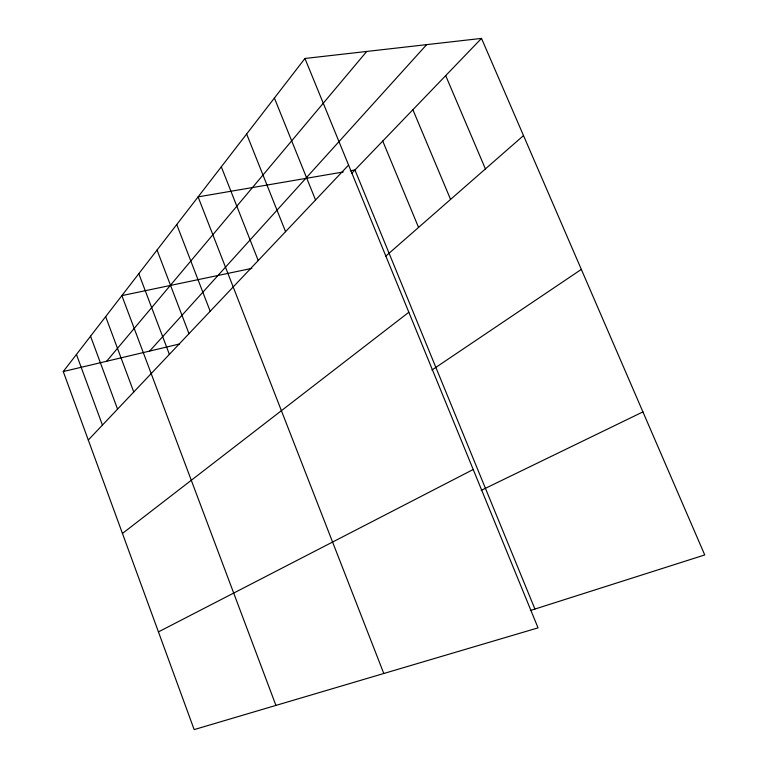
<?xml version="1.0" encoding="UTF-8"?>
<svg xmlns="http://www.w3.org/2000/svg" width="768" height="768" viewBox="0 0 768 768"><rect width="100%" height="100%" fill="white"/><g stroke="black" fill="none" stroke-linecap="round" stroke-linejoin="round"><path stroke-width="1.15" d="M304.944 58.474L538.042 627.859L194.16 729.6L63.254 371.549L304.944 58.474L481.507 38.4L704.746 554.947L530.371 610.502M106.627 361.267L366.73 51.456M149.645 351.072L426.662 44.64M88.291 440.026L348.586 165.082M351.61 173.424L481.507 38.4M385.546 256.32L523.507 135.581M122.448 533.453L408.835 312.259M431.933 370.032L581.338 269.395M158.438 631.891L473.213 469.498M481.19 490.368L642.922 411.898M63.254 371.549L179.53 343.987M251.856 268.378L121.872 295.613L275.923 705.408M343.21 171.984L198.096 196.886L383.798 673.498M350.246 170.774L354.931 169.968L534.922 609.053M445.69 75.629L485.414 168.922M412.886 109.718L450.566 199.421M382.742 141.062L418.56 227.424M274.397 98.045L315.542 199.978M246.643 133.997L285.562 231.658M221.309 166.81L258.221 260.534M176.746 224.534L210.192 311.261M157.046 250.061L188.995 333.658M138.806 273.686L169.382 354.374M105.658 316.627L133.766 391.987M90.547 336.192L117.552 409.114M76.445 354.461L102.432 425.088"/></g></svg>
